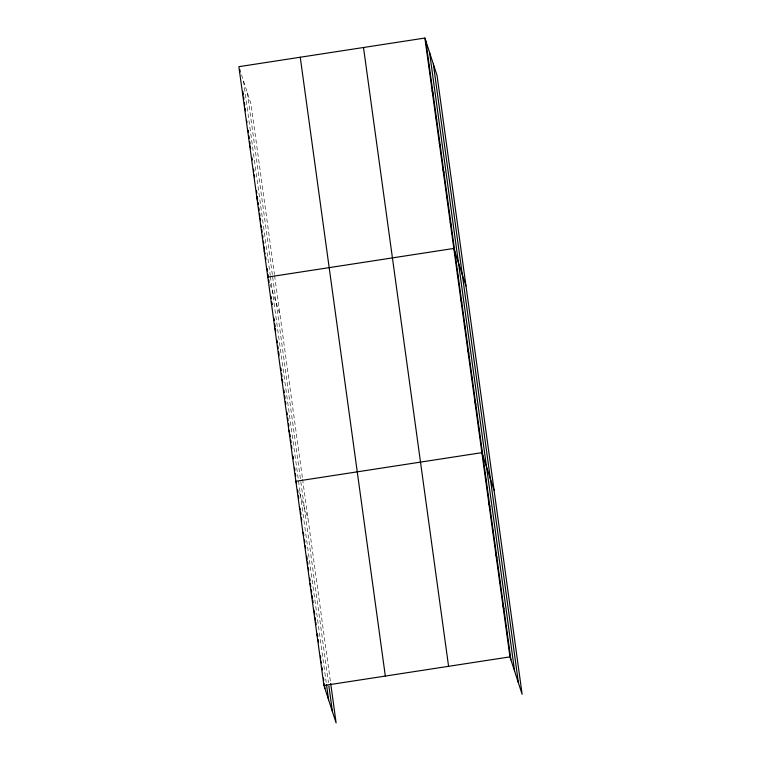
<?xml version="1.0" encoding="UTF-8"?>
<svg xmlns="http://www.w3.org/2000/svg" width="761" height="761" viewBox="0 0 761 761"><rect width="100%" height="100%" fill="white"/><g stroke="black" fill="none" stroke-linecap="round" stroke-linejoin="round"><path stroke-width="0.57" stroke-dasharray="3.81 2.85" d="M241.513 74.825L251.035 104.133L274.464 274.512M270.107 284.195L279.962 314.531M299.52 492.538L308.034 518.736M274.616 275.653L302.45 478.127M302.612 479.287L330.693 683.502M247.344 92.756L272.333 274.569M272.647 276.852L300.509 479.516M300.833 481.837L328.429 682.569M243.53 81.037L270.26 275.425M270.412 276.566L326.212 682.446"/><path stroke-width="1.14" d="M424.885 38.05L509.965 656.867L522.132 694.317L437.052 75.491L424.885 38.05L238.868 66.683L323.948 685.509L336.115 722.95L330.693 683.502M267.796 277.08L453.813 248.447L465.979 285.898M323.948 685.509L509.965 656.867M428.5 64.352L429.47 67.32M432.124 90.654L433.085 93.622M435.739 116.947L436.7 119.924M439.354 143.249L440.315 146.226M442.969 169.551L443.929 172.519M446.583 195.853L447.544 198.821M450.198 222.145L451.168 225.123M457.323 273.979L458.293 276.947M460.833 299.501L461.794 302.469M464.343 325.023L465.304 328.001M467.853 350.555L468.814 353.523M471.363 376.077L472.324 379.054M474.874 401.608L475.834 404.576M478.374 427.13L479.344 430.108M494.051 490.103L481.884 452.662L295.867 481.294L296.514 483.273M485.394 478.184L486.365 481.161M488.904 503.715L489.875 506.683M492.415 529.237L493.385 532.215M495.925 554.769L496.895 557.737M499.435 580.291L500.396 583.259M502.945 605.813L503.906 608.79M506.455 631.345L507.416 634.313M242.483 92.985L243.13 94.963M246.421 120.276L247.068 122.255M249.722 145.579L250.683 148.557M256.952 198.183L257.589 200.162M260.566 224.485L261.527 227.453M264.181 250.788L265.142 253.755M271.306 302.612L271.953 304.59M274.816 328.134L275.777 331.111M278.326 353.665L278.964 355.644M281.836 379.187L282.797 382.165M288.847 430.241L289.494 432.219M292.357 455.763L293.327 458.74L293.004 456.419M299.377 506.816L300.348 509.794M302.888 532.348L303.858 535.316M306.398 557.87L307.044 559.858M309.908 583.402L310.869 586.37M313.418 608.924L314.065 610.902M316.928 634.455L317.565 636.434M320.438 659.977L321.399 662.945M433.361 64.124L518.431 682.94M429.546 52.395L514.626 671.221M425.856 41.018L510.926 659.844M363.501 47.496L448.581 666.322M300.253 57.237L385.332 676.053M328.904 686.051L332.414 711.573M326.536 684.767L328.609 699.854M239.839 69.66L240.153 71.943M242.826 91.387L243.139 93.67M243.606 97.104L243.92 99.387M244.395 102.821L244.709 105.104M245.185 108.538L245.499 110.821M248.172 130.264L248.486 132.547M248.952 135.981L249.266 138.264M249.741 141.698L250.055 143.981M251.939 157.708L252.252 159.991M253.518 169.142L253.832 171.425M254.298 174.859L254.612 177.142M256.495 190.868L256.818 193.151M257.285 196.585L257.599 198.868M258.074 202.302L258.388 204.585M258.854 208.019L259.168 210.302M259.644 213.736L259.958 216.019M260.272 218.312L260.585 220.595M261.841 229.746L262.155 232.029M262.631 235.463L262.945 237.746M263.42 241.18L263.734 243.463M264.2 246.897L264.514 249.18M265.618 257.189L265.931 259.472M267.187 268.623L267.501 270.906M267.977 274.34L268.291 276.624M268.766 280.058L269.08 282.379M270.992 296.295L271.316 298.616M271.791 302.098L272.115 304.419M274.027 318.345L274.34 320.666M274.826 324.148L275.14 326.469M277.052 340.386L277.375 342.707M277.851 346.188L278.174 348.509M278.65 351.991L278.973 354.312M280.885 368.238L281.199 370.559M281.684 374.041L281.998 376.362M283.92 390.279L284.234 392.6M284.709 396.081L285.033 398.403M285.508 401.884L285.832 404.205M286.945 412.329L287.268 414.65M287.744 418.131L288.067 420.453M288.543 423.934L288.857 426.255M289.979 434.369L290.293 436.69M290.778 440.172L291.092 442.493M291.568 445.975L291.891 448.296M294.602 468.025L294.926 470.346M295.401 473.827L295.715 476.148M297.637 490.065L297.951 492.386M298.436 495.868L298.75 498.189M300.662 512.115L300.985 514.436M301.461 517.918L301.784 520.239M304.495 539.958L304.809 542.279M305.294 545.761L305.608 548.082M306.721 556.205L307.044 558.526M307.52 562.008L307.844 564.329M308.319 567.811L308.643 570.122M309.756 578.246L310.079 580.567M311.354 589.851L311.668 592.172M312.153 595.654L312.467 597.975M312.79 600.296L313.104 602.617M314.379 611.901L314.702 614.222M315.178 617.694L315.501 620.015M315.815 622.336L316.138 624.657M317.413 633.942L317.737 636.263M318.212 639.744L318.526 642.065M320.448 655.992L320.762 658.313M322.036 667.587L322.36 669.908M323.473 678.032L323.796 680.353M324.272 683.835L324.909 688.477"/></g></svg>
